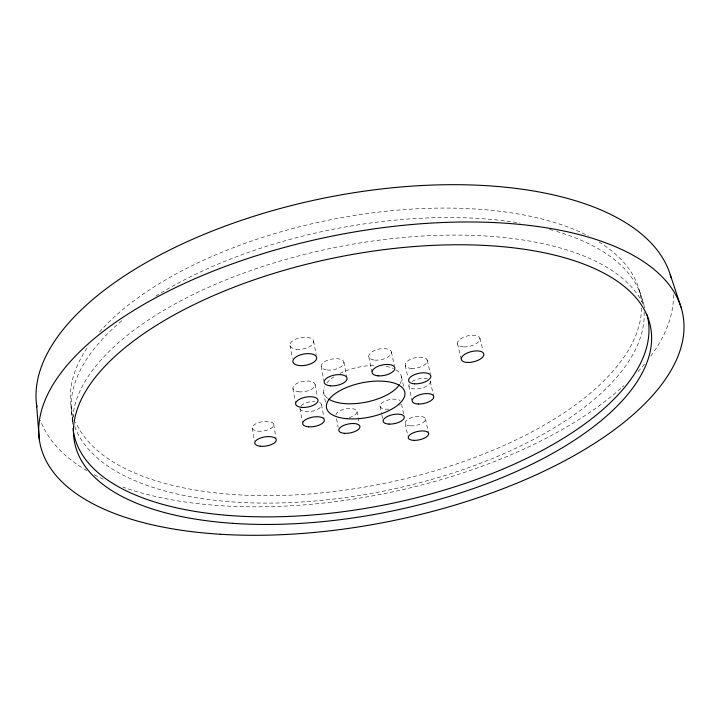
<?xml version="1.0" encoding="UTF-8"?>
<svg xmlns="http://www.w3.org/2000/svg" width="720" height="720" viewBox="0 0 720 720"><rect width="100%" height="100%" fill="white"/><g stroke="black" fill="none" stroke-linecap="round" stroke-linejoin="round"><path stroke-width="0.54" stroke-dasharray="3.6 2.7" d="M639.252 290.052L644.859 307.764M479.889 338.22L482.751 349.677M457.506 343.647L461.106 358.551M427.275 360.297L430.335 373.725M430.299 381.366L433.494 395.415M425.403 418.878L428.4 432.369M405.252 365.4L407.745 376.776M408.879 385.992L411.957 400.068M401.454 376.614L403.596 386.478M391.41 351.963L394.353 365.652M401.553 404.235L403.839 414.891M405.171 423.423L407.844 435.879M380.088 406.341L381.627 413.811M381.852 414.882L382.734 419.148M368.838 356.859L371.88 371.619M356.994 411.525L359.316 423.279M343.89 362.169L346.788 376.947M336.546 418.689L338.166 427.248M321.201 366.399L323.838 380.475M323.64 392.427L325.692 403.452M313.587 341.064L316.224 355.194M321.552 404.721L323.964 417.78M315.117 384.435L317.223 395.874M289.998 345.321L292.311 358.398M299.979 408.447L302.49 422.631M292.923 388.584L295.479 403.173M273.735 424.557L276.057 438.597M252.423 428.148L254.475 441.144M70.983 405.612L72.675 424.098M644.103 312.084A291.033 133.326 -11.4 0 1 382.77 491.265A291.033 133.326 -11.4 0 1 74.529 425.736M73.017 420.651A291.033 133.326 -11.4 0 1 123.858 318.987M155.745 296.145A291.033 133.326 -11.4 0 1 520.263 223.128M549.486 229.428A291.033 133.326 -11.4 0 1 555.543 231.12M556.605 231.435A291.033 133.326 -11.4 0 1 643.311 304.695M396.054 369.918A39.699 17.865 -11.4 0 1 400.167 383.562M327.618 398.313A39.699 17.865 -11.4 0 1 324.486 386.604M326.835 382.959A39.699 17.865 -11.4 0 1 333.621 377.037M339.849 373.464A39.699 17.865 -11.4 0 1 375.039 365.418M386.091 366.363A39.699 17.865 -11.4 0 1 393.219 368.469M319.545 402.426A10.944 4.833 -10.3 0 1 314.739 410.535A10.944 4.833 -10.3 0 1 300.051 408.744M300.96 405.909A10.944 4.833 -10.3 0 1 314.784 401.418M335.916 414.882A10.71 4.644 -11 0 1 345.897 408.852A10.71 4.644 -11 0 1 356.886 411.111A10.71 4.644 -11 0 1 349.146 417.609M400.608 403.947A10.719 4.644 -11.9 0 1 400.383 404.262M399.825 404.892A10.719 4.644 -11.9 0 1 399.492 405.198M388.719 409.158A10.719 4.644 -11.9 0 1 382.221 402.732A10.719 4.644 -11.9 0 1 400.104 400.554M430.227 381.069A10.962 4.851 -12.6 0 1 419.13 388.665A10.962 4.851 -12.6 0 1 409.095 384.408M412.029 381.465A10.962 4.851 -12.6 0 1 427.302 378.828M72.702 424.224A292.77 131.049 -11.4 0 1 333.891 247.725A292.77 131.049 -11.4 0 1 644.787 307.908M673.452 294.75A323.721 150.795 -11.4 0 1 650.484 356.562M644.535 364.149A323.721 150.795 -11.4 0 1 637.434 372.24M623.97 385.587A323.721 150.795 -11.4 0 1 622.368 387.036M620.748 388.485A323.721 150.795 -11.4 0 1 122.841 487.116M103.221 479.196A323.721 150.795 -11.4 0 1 94.329 474.822M86.832 470.655A323.721 150.795 -11.4 0 1 40.428 420.39M598.986 241.956A290.088 134.532 -11.4 0 1 641.34 301.671M641.556 308.097A290.088 134.532 -11.4 0 1 382.428 483.768A290.088 134.532 -11.4 0 1 75.672 422.082M73.737 417.087A290.088 134.532 -11.4 0 1 88.551 345.825M99.495 331.974A290.088 134.532 -11.4 0 1 588.303 235.944M411.165 368.379A11.304 5.157 -12.6 0 0 427.329 360.621A11.304 5.157 -12.6 0 0 410.265 359.442A11.304 5.157 -12.6 0 0 411.165 368.379M374.832 360.099A11.547 5.4 -11.9 0 0 391.464 352.305A11.547 5.4 -11.9 0 0 374.049 350.721A11.547 5.4 -11.9 0 0 374.832 360.099M327.276 370.035A11.547 5.391 -10.8 0 0 343.944 362.502A11.547 5.391 -10.8 0 0 326.484 360.684A11.547 5.391 -10.8 0 0 327.276 370.035M298.71 391.797A11.286 5.148 -10.1 0 0 315.162 384.759A11.286 5.148 -10.1 0 0 298.17 382.86A11.286 5.148 -10.1 0 0 298.71 391.797M410.526 425.88A10.368 4.347 -12.3 0 0 425.448 419.148A10.368 4.347 -12.3 0 0 409.869 418.338A10.368 4.347 -12.3 0 0 410.526 425.88M257.85 431.136A10.809 4.68 -9.3 0 0 273.762 424.854A10.809 4.68 -9.3 0 0 257.607 422.973A10.809 4.68 -9.3 0 0 257.85 431.136M296.415 349.29A11.988 5.805 -10.2 0 0 313.65 341.424A11.988 5.805 -10.2 0 0 295.398 339.264A11.988 5.805 -10.2 0 0 296.415 349.29M463.734 346.887A11.52 5.31 -13.9 0 0 479.952 338.553A11.52 5.31 -13.9 0 0 462.492 337.734A11.52 5.31 -13.9 0 0 463.734 346.887"/><path stroke-width="1.08" d="M670.239 274.635L681.057 307.323M36.576 404.775L39.267 439.02M399.429 384.759A39.699 17.865 -11.4 0 1 366.228 402.102A39.699 17.865 -11.4 0 1 328.779 399.123M647.109 314.991A292.77 131.049 -11.4 0 1 384.291 504.936A292.77 131.049 -11.4 0 1 72.999 428.481M36.882 406.917A323.721 150.795 -11.4 0 1 323.622 198.198A323.721 150.795 -11.4 0 1 671.139 277.767M347.184 418.716A39.933 17.55 -11.4 0 0 404.946 393.048A39.933 17.55 -11.4 0 0 344.871 388.215A39.933 17.55 -11.4 0 0 347.184 418.716M308.592 426.816A11.007 4.752 -10.3 0 0 324.369 419.958A11.007 4.752 -10.3 0 0 307.593 418.635A11.007 4.752 -10.3 0 0 308.592 426.816M344.619 433.332A10.773 4.563 -11 0 0 359.946 426.492A10.773 4.563 -11 0 0 343.503 425.511A10.773 4.563 -11 0 0 344.619 433.332M389.016 424.089A10.773 4.563 -11.9 0 0 404.298 417.024A10.773 4.563 -11.9 0 0 387.873 416.25A10.773 4.563 -11.9 0 0 389.016 424.089M418.266 404.01A11.025 4.761 -12.5 0 0 433.737 396.495A11.025 4.761 -12.5 0 0 416.88 395.865A11.025 4.761 -12.5 0 0 418.266 404.01M414.576 383.814A11.376 5.067 -12.6 0 0 430.866 376.11A11.376 5.067 -12.6 0 0 413.721 375.021A11.376 5.067 -12.6 0 0 414.576 383.814M378.099 375.831A11.619 5.31 -11.9 0 0 394.857 368.082A11.619 5.31 -11.9 0 0 377.361 366.606A11.619 5.31 -11.9 0 0 378.099 375.831M330.264 385.812A11.61 5.301 -10.8 0 0 347.049 378.333A11.61 5.301 -10.8 0 0 329.508 376.623A11.61 5.301 -10.8 0 0 330.264 385.812M301.464 407.358A11.358 5.058 -10.2 0 0 318.024 400.356A11.358 5.058 -10.2 0 0 300.96 398.556A11.358 5.058 -10.2 0 0 301.464 407.358M467.514 362.439A11.583 5.22 -13.8 0 0 483.858 354.159A11.583 5.22 -13.8 0 0 466.317 353.43A11.583 5.22 -13.8 0 0 467.514 362.439M413.658 440.352A10.422 4.266 -12.2 0 0 428.679 433.665A10.422 4.266 -12.2 0 0 413.028 432.936A10.422 4.266 -12.2 0 0 413.658 440.352M260.253 446.22A10.863 4.599 -9.3 0 0 276.273 439.965A10.863 4.599 -9.3 0 0 260.037 438.192A10.863 4.599 -9.3 0 0 260.253 446.22M299.322 365.544A12.06 5.706 -10.2 0 0 316.683 357.723A12.06 5.706 -10.2 0 0 298.341 355.68A12.06 5.706 -10.2 0 0 299.322 365.544M220.239 534.249A327.834 145.494 -11.4 0 0 683.199 316.458A327.834 145.494 -11.4 0 0 180.648 285.192A327.834 145.494 -11.4 0 0 220.239 534.249M232.434 523.314A293.733 129.78 -11.4 0 0 651.177 330.669A293.733 129.78 -11.4 0 0 204.075 299.835A293.733 129.78 -11.4 0 0 232.434 523.314"/></g></svg>
